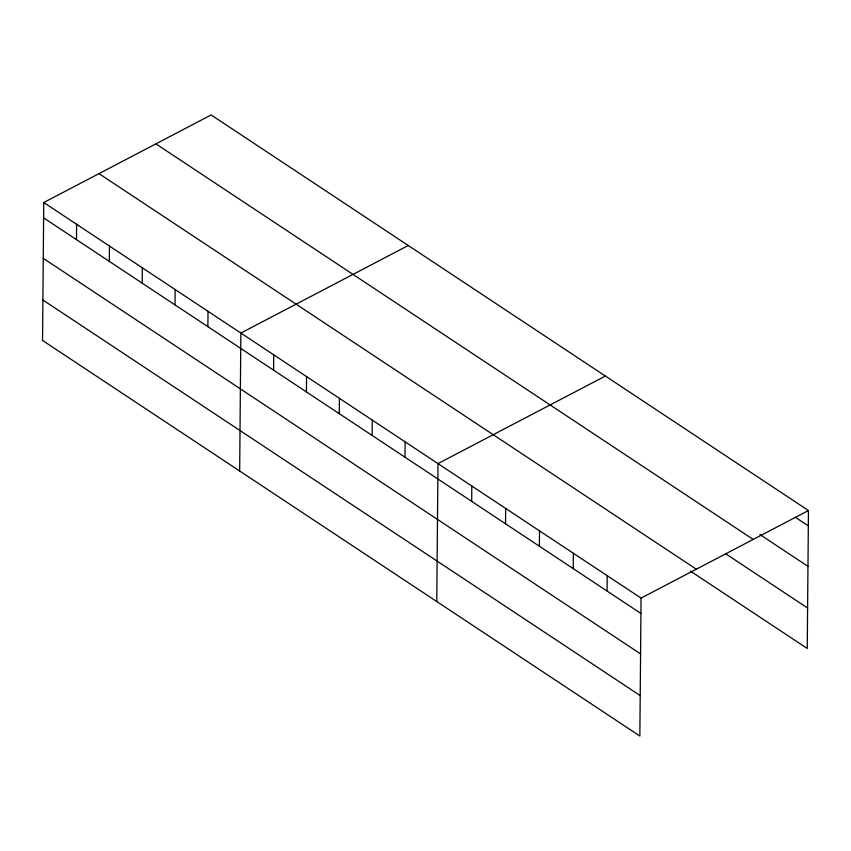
<?xml version="1.0" encoding="UTF-8"?>
<svg xmlns="http://www.w3.org/2000/svg" width="851" height="851" viewBox="0 0 851 851"><rect width="100%" height="100%" fill="white"/><g stroke="black" fill="none" stroke-linecap="round" stroke-linejoin="round"><path stroke-width="1.28" d="M43.752 202.527L42.55 340.464L639.856 736.041L641.058 598.104L43.752 202.527L211.144 114.959L808.45 510.536L807.248 648.473L690.416 571.106M76.473 239.631L76.601 224.281M109.322 261.395L109.46 246.035M142.17 283.149L142.308 267.788M175.029 304.903L175.157 289.553M207.878 326.667L208.016 311.306M239.663 470.997L240.865 333.06L408.257 245.503M273.586 370.174L273.714 354.824M306.434 391.928L306.562 376.578M339.283 413.692L339.421 398.332M372.132 435.446L372.27 420.096M404.991 457.2L405.119 441.85M436.765 601.54L437.978 463.604L605.369 376.046M471.688 501.377L471.816 486.017M505.537 523.79L505.664 508.441M539.385 546.204L539.513 530.854M573.223 568.628L573.361 553.267M607.071 591.041L607.21 575.68M641.058 598.104L808.45 510.536M795.217 517.217L808.312 525.897M759.922 534.534L807.961 566.351M155.903 143.862L753.209 539.438M725.712 553.788L807.599 608.029M98.993 173.625L696.299 569.202M43.624 217.877L640.92 613.454M43.263 258.332L640.569 653.908M42.901 300.009L640.207 695.586"/></g></svg>
